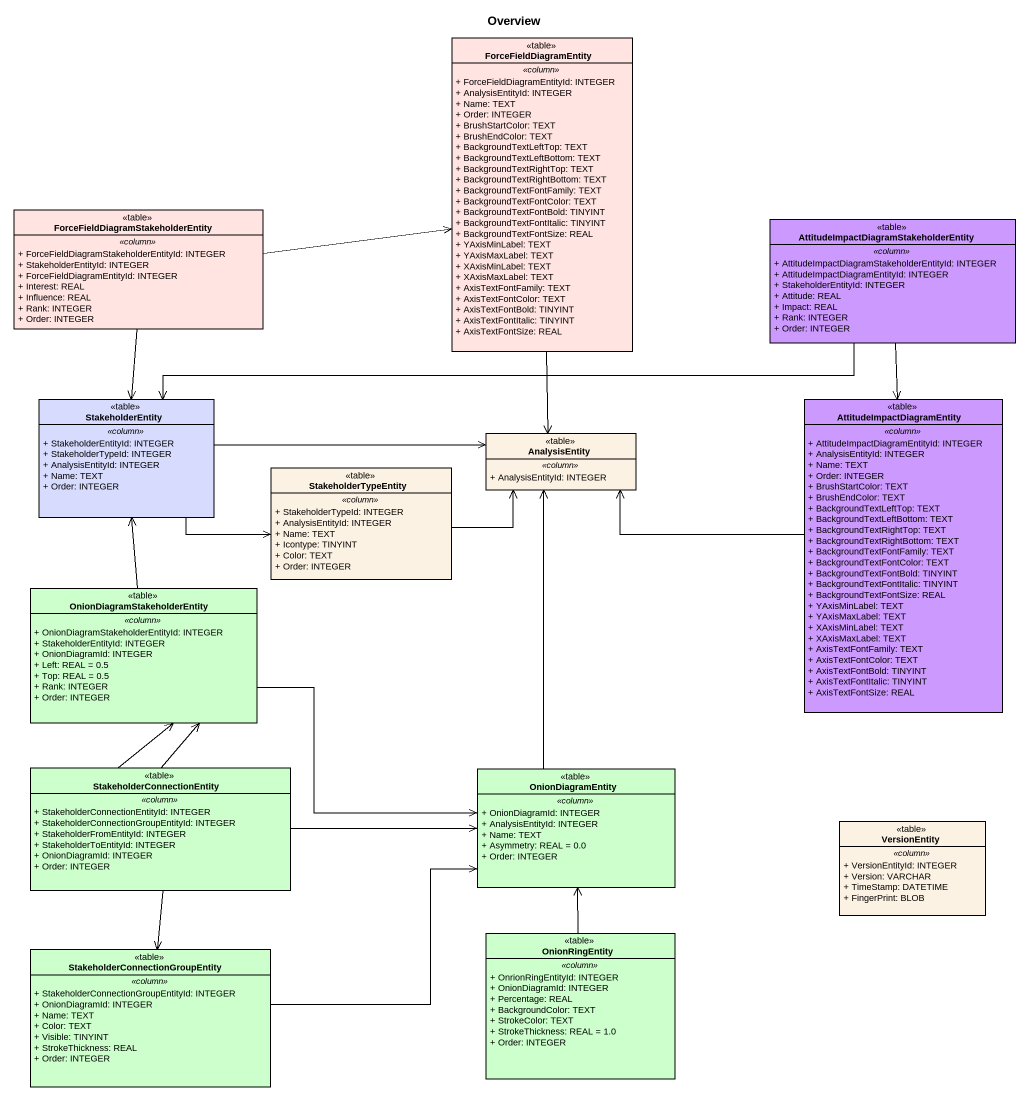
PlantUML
@startuml
title Overview
hide circle
hide empty members
skinparam classAttributeIconSize 0
class ForceFieldDiagramEntity <<table>> #FFE4E1 {
  .. <<column>> ..
  + ForceFieldDiagramEntityId: INTEGER
  + AnalysisEntityId: INTEGER
  + Name: TEXT
  + Order: INTEGER
  + BrushStartColor: TEXT
  + BrushEndColor: TEXT
  + BackgroundTextLeftTop: TEXT
  + BackgroundTextLeftBottom: TEXT
  + BackgroundTextRightTop: TEXT
  + BackgroundTextRightBottom: TEXT
  + BackgroundTextFontFamily: TEXT
  + BackgroundTextFontColor: TEXT
  + BackgroundTextFontBold: TINYINT
  + BackgroundTextFontItalic: TINYINT
  + BackgroundTextFontSize: REAL
  + YAxisMinLabel: TEXT
  + YAxisMaxLabel: TEXT
  + XAxisMinLabel: TEXT
  + XAxisMaxLabel: TEXT
  + AxisTextFontFamily: TEXT
  + AxisTextFontColor: TEXT
  + AxisTextFontBold: TINYINT
  + AxisTextFontItalic: TINYINT
  + AxisTextFontSize: REAL
}
class "ForceFieldDiagramStakeholderEntity" as ForceFieldDiagramStakeholder <<table>> #FFE4E1 {
  .. <<column>> ..
  + ForceFieldDiagramStakeholderEntityId: INTEGER
  + StakeholderEntityId: INTEGER
  + ForceFieldDiagramEntityId: INTEGER
  + Interest: REAL
  + Influence: REAL
  + Rank: INTEGER
  + Order: INTEGER
}
class "AttitudeImpactDiagramStakeholderEntity" as AttitudeImpactDiagramStakeho <<table>> #CC99FF {
  .. <<column>> ..
  + AttitudeImpactDiagramStakeholderEntityId: INTEGER
  + AttitudeImpactDiagramEntityId: INTEGER
  + StakeholderEntityId: INTEGER
  + Attitude: REAL
  + Impact: REAL
  + Rank: INTEGER
  + Order: INTEGER
}
class StakeholderEntity <<table>> #D7DBFE {
  .. <<column>> ..
  + StakeholderEntityId: INTEGER
  + StakeholderTypeId: INTEGER
  + AnalysisEntityId: INTEGER
  + Name: TEXT
  + Order: INTEGER
}
class AttitudeImpactDiagramEntity <<table>> #CC99FF {
  .. <<column>> ..
  + AttitudeImpactDiagramEntityId: INTEGER
  + AnalysisEntityId: INTEGER
  + Name: TEXT
  + Order: INTEGER
  + BrushStartColor: TEXT
  + BrushEndColor: TEXT
  + BackgroundTextLeftTop: TEXT
  + BackgroundTextLeftBottom: TEXT
  + BackgroundTextRightTop: TEXT
  + BackgroundTextRightBottom: TEXT
  + BackgroundTextFontFamily: TEXT
  + BackgroundTextFontColor: TEXT
  + BackgroundTextFontBold: TINYINT
  + BackgroundTextFontItalic: TINYINT
  + BackgroundTextFontSize: REAL
  + YAxisMinLabel: TEXT
  + YAxisMaxLabel: TEXT
  + XAxisMinLabel: TEXT
  + XAxisMaxLabel: TEXT
  + AxisTextFontFamily: TEXT
  + AxisTextFontColor: TEXT
  + AxisTextFontBold: TINYINT
  + AxisTextFontItalic: TINYINT
  + AxisTextFontSize: REAL
}
class AnalysisEntity <<table>> {
  .. <<column>> ..
  + AnalysisEntityId: INTEGER
}
class StakeholderTypeEntity <<table>> {
  .. <<column>> ..
  + StakeholderTypeId: INTEGER
  + AnalysisEntityId: INTEGER
  + Name: TEXT
  + Icontype: TINYINT
  + Color: TEXT
  + Order: INTEGER
}
class "OnionDiagramStakeholderEntity" as OnionDiagramStakeholderEntit <<table>> #CCFFCC {
  .. <<column>> ..
  + OnionDiagramStakeholderEntityId: INTEGER
  + StakeholderEntityId: INTEGER
  + OnionDiagramId: INTEGER
  + Left: REAL = 0.5
  + Top: REAL = 0.5
  + Rank: INTEGER
  + Order: INTEGER
}
class StakeholderConnectionEntity <<table>> #CCFFCC {
  .. <<column>> ..
  + StakeholderConnectionEntityId: INTEGER
  + StakeholderConnectionGroupEntityId: INTEGER
  + StakeholderFromEntityId: INTEGER
  + StakeholderToEntityId: INTEGER
  + OnionDiagramId: INTEGER
  + Order: INTEGER
}
class OnionDiagramEntity <<table>> #CCFFCC {
  .. <<column>> ..
  + OnionDiagramId: INTEGER
  + AnalysisEntityId: INTEGER
  + Name: TEXT
  + Asymmetry: REAL = 0.0
  + Order: INTEGER
}
class VersionEntity <<table>> {
  .. <<column>> ..
  + VersionEntityId: INTEGER
  + Version: VARCHAR
  + TimeStamp: DATETIME
  + FingerPrint: BLOB
}
class "StakeholderConnectionGroupEntity" as StakeholderConnectionGroupEn <<table>> #CCFFCC {
  .. <<column>> ..
  + StakeholderConnectionGroupEntityId: INTEGER
  + OnionDiagramId: INTEGER
  + Name: TEXT
  + Color: TEXT
  + Visible: TINYINT
  + StrokeThickness: REAL
  + Order: INTEGER
}
class OnionRingEntity <<table>> #CCFFCC {
  .. <<column>> ..
  + OnrionRingEntityId: INTEGER
  + OnionDiagramId: INTEGER
  + Percentage: REAL
  + BackgroundColor: TEXT
  + StrokeColor: TEXT
  + StrokeThickness: REAL = 1.0
  + Order: INTEGER
}
ForceFieldDiagramEntity --> AnalysisEntity
ForceFieldDiagramStakeholder -right-> ForceFieldDiagramEntity
ForceFieldDiagramStakeholder --> StakeholderEntity
AttitudeImpactDiagramStakeho -left-> StakeholderEntity
AttitudeImpactDiagramStakeho --> AttitudeImpactDiagramEntity
StakeholderEntity -right-> AnalysisEntity
StakeholderEntity -right-> StakeholderTypeEntity
AttitudeImpactDiagramEntity -left-> AnalysisEntity
StakeholderTypeEntity -right-> AnalysisEntity
OnionDiagramStakeholderEntit -up-> StakeholderEntity
OnionDiagramStakeholderEntit -right-> OnionDiagramEntity
StakeholderConnectionEntity -up-> OnionDiagramStakeholderEntit
StakeholderConnectionEntity -up-> OnionDiagramStakeholderEntit
StakeholderConnectionEntity -right-> OnionDiagramEntity
StakeholderConnectionEntity --> StakeholderConnectionGroupEn
OnionDiagramEntity -up-> AnalysisEntity
StakeholderConnectionGroupEn -right-> OnionDiagramEntity
OnionRingEntity -up-> OnionDiagramEntity
@enduml
